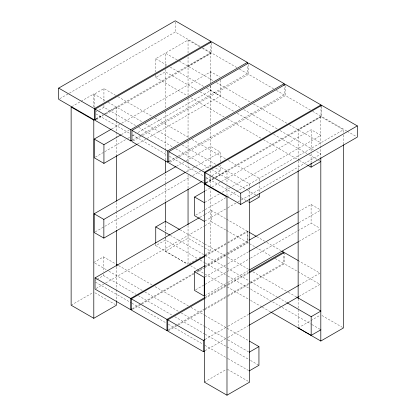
<?xml version="1.0" encoding="UTF-8"?>
<svg xmlns="http://www.w3.org/2000/svg" width="416" height="416" viewBox="0 0 416 416"><rect width="100%" height="100%" fill="white"/><g stroke="black" fill="none" stroke-linecap="round" stroke-linejoin="round"><path stroke-width="0.31" stroke-dasharray="2.08 1.56" d="M59.81 98.675L68.78 93.496M69.342 93.174L175.266 32.016L200.314 46.478M71.682 106.72L80.527 101.613M81.078 101.296L93.798 93.954L106.002 101M115.716 95.394L103.932 88.587L94.219 94.198L94.219 107.734M155.662 72.259L155.662 58.724L188.048 40.024L199.654 46.727M95.836 111.956L96.918 111.337M99.076 110.089L103.932 107.286L135.918 125.752M155.662 74.838L155.662 77.418L165.376 71.807L197.361 90.277M96.008 118.851L103.194 114.702M103.745 114.384L116.464 107.042L116.464 131.732M95.992 118.919L102.721 115.034M104.962 113.74L210.886 52.582L210.886 43.857M188.048 66.201L210.714 53.113L210.714 83.002M96.242 119.709L103.527 115.502M105.768 114.208L211.697 53.05L236.74 67.512M111.592 129.038L121.118 123.536M121.68 123.214L210.792 71.76L219.97 77.059M121.306 134.644L129.152 130.114M95.337 157.118L127.286 138.674M127.847 138.346L130.088 137.051M132.33 135.762L135.694 133.817M137.935 132.522L210.792 90.459L220.506 96.065L220.506 79.95M132.423 139.948L140.832 135.096M141.393 134.774L247.317 73.616L247.317 64.891M133.078 140.972L142.043 135.798M142.605 135.47L248.534 74.318L273.577 88.774M137.561 143.957L146.526 138.778M147.087 138.455L220.506 96.065M169.26 161.216L177.663 156.364M178.225 156.036L284.154 94.879L284.154 86.159M169.91 162.24L178.88 157.061M179.442 156.738L285.366 95.581L310.414 110.042M176.524 166.234L185.489 161.054M186.051 160.732L210.714 146.494L220.428 152.105L220.428 161.772M186.238 171.839L195.208 166.665M195.764 166.343L220.428 152.105M95.259 231.847L104.224 226.668M104.785 226.346L190.538 176.836M192.78 175.547L201.744 170.368M202.306 170.045L210.714 165.188L212.872 166.436M202.493 181.152L203.611 180.508M205.858 179.213L211.458 175.978M212.02 175.651L220.428 170.799L220.428 164.996M206.092 182.484L214.5 177.627M215.062 177.304L320.986 116.147L320.986 106.179M205.977 182.978L213.715 178.511M215.925 177.232L226.985 170.851L226.985 183.846M343.481 132.366L343.481 129.766L320.814 116.678L298.142 129.766L298.142 160.306M205.67 183.534L213.517 179.005M215.758 177.71L321.688 116.553L346.736 131.014M205.249 190.876L209.737 188.287M211.978 186.992L220.943 181.813M221.504 181.49L311.178 129.719L320.892 135.33L231.78 186.779M93.798 262.48L103.511 256.87L115.294 263.671M204.875 202.306L219.45 193.898M222.253 192.275L231.218 187.101M195.723 215.072L225.987 197.6M226.985 197.023L343.481 129.766M199.846 217.376L204.334 214.791M204.89 214.464L211.619 210.584L226.091 218.936M95.415 280.238L96.496 279.614M97.032 279.302L103.511 275.564L136.058 294.356M155.745 243.698L155.745 245.632L165.459 240.027L197.444 258.492M204.875 221.005L227.297 208.062M227.854 207.74L237.385 202.238M237.947 201.911L240.744 200.294M241.306 199.971L320.892 154.024L315.494 150.909M96.164 288.46L105.128 283.28M105.69 282.958L204.334 226.008M204.89 225.685L211.619 221.801L226.091 230.157M71.131 305.219L93.241 292.448M165.376 238.295L165.376 251.29L188.048 238.202L210.714 251.29L210.714 188.911M189.15 263.739L196.893 259.272M199.103 257.993L201.313 256.719M204.63 254.8L210.714 251.29M205.202 255.419L227.063 242.798M227.62 242.476L247.239 231.15L247.239 242.367L227.62 253.692M205.306 256.126L227.167 243.506M227.724 243.183L247.905 231.53L249.018 232.175M204.61 265.933L248.888 240.37M298.766 211.567L311.095 204.448L319.732 209.435M132.345 308.698L140.748 303.846M141.31 303.524L193.996 273.104M197.356 271.164L202.4 268.252M204.641 266.958L227.063 254.015M132.449 309.405L141.414 304.231M141.976 303.904L194.1 273.811M196.903 272.194L204.188 267.987M204.745 267.665L227.167 254.722M227.724 254.4L247.905 242.752L249.018 243.391M204.797 277.04L227.214 264.098M227.776 263.775L249.075 251.477M298.953 222.68L319.691 210.709M195.645 289.806L250.006 258.419M250.567 258.092L311.095 223.148L319.732 228.134M204.797 295.734L227.214 282.792M227.776 282.469L249.075 270.171M298.953 241.374L319.691 229.403M205.057 297.398L227.479 284.456M228.036 284.133L249.335 271.835M204.745 298.511L227.167 285.568M227.724 285.246L249.023 272.948M168.631 329.649L177.034 324.797M177.596 324.47L204.5 308.937M205.057 308.615L227.479 295.672M228.036 295.35L283.525 263.312L283.525 254.592M168.319 330.762L177.845 325.26M178.407 324.938L204.188 310.055M204.745 309.733L227.167 296.785M227.724 296.462L250.146 283.52M250.702 283.197L284.331 263.78L319.951 284.346L299.218 296.322M205.057 339.461L227.479 326.518M228.036 326.196L249.335 313.903M299.218 285.1L319.951 273.13L298.802 260.92M205.057 350.683L227.479 337.74M228.036 337.412L249.335 325.12M204.318 382.112L226.434 369.346M298.142 327.943L310.305 320.918M310.861 320.601L319.706 315.494M202.54 47.762L210.886 52.582M239.528 69.118L247.317 73.616M276.359 90.381L284.154 94.879M312.64 111.327L320.986 116.147M347.292 131.336L356.195 136.474M202.42 48.324L210.714 53.113M177.159 59.914L165.376 53.113L165.376 66.758M179.405 61.214L213.637 80.974M216.44 82.597L250.11 102.034M253.474 103.974L287.144 123.417M289.39 124.712L320.814 142.854M313.336 149.661L311.178 148.413L311.178 129.719M155.662 58.724L167.445 65.525M170.253 67.142L203.918 86.585M206.726 88.202L240.396 107.64M243.76 109.585L277.43 129.022M280.233 130.645L311.095 148.46L311.095 151.039M200.169 91.894L233.834 111.332M237.203 113.277L270.873 132.714M273.676 134.337L308.469 154.419M309.026 154.747L320.814 161.548M155.662 77.418L187.086 95.56M191.017 97.828L224.12 116.943M227.49 118.888L261.154 138.325M263.401 139.62L298.75 160.03M299.312 160.352L307.169 164.887M117.962 96.689L152.188 116.449M154.996 118.071L188.661 137.509M192.031 139.454L225.701 158.891M228.504 160.508L259.366 178.329L259.366 181.553M108.248 102.294L142.475 122.06M145.283 123.677L178.948 143.114M182.317 145.059L215.982 164.497M218.228 165.792L249.652 183.934L249.652 198.229M215.571 167.996L220.428 170.799M138.72 127.369L172.39 146.806M175.755 148.751L209.425 168.189M211.671 169.484L247.021 189.894M247.582 190.221L259.366 197.023M95.898 113.864L130.13 133.624M132.376 134.924L167.164 155.007M169.411 156.307L203.637 176.067M205.884 177.362L240.672 197.449M241.233 197.772L246.844 201.011M247.406 201.339L249.09 202.306M226.647 219.258L247.239 231.15M256.807 236.673L264.602 241.171M266.828 242.455L280.738 250.489M226.647 230.474L247.239 242.367M249.574 243.714L255.138 246.927M255.694 247.25L271.279 256.246M275.174 258.497L283.525 263.312M180.05 229.752L204.178 243.682M204.74 244.01L227.183 256.968M227.744 257.291L249.07 269.599M252.996 271.866L287.784 291.954M288.345 292.276L296.202 296.816M321.916 315.494L342.924 327.621M170.331 235.362L204.563 255.122M205.124 255.45L250.016 281.367M250.578 281.689L278.07 297.565M278.632 297.887L286.489 302.422M200.247 260.114L204.178 262.382M204.74 262.704L227.183 275.662M227.744 275.985L250.188 288.943M250.749 289.271L270.39 300.607M272.636 301.902L281.611 307.086M282.173 307.414L311.355 324.256M311.917 324.584L320.892 329.763M155.745 245.632L187.73 264.103M190.533 265.72L197.829 269.932M198.39 270.254L204.563 273.822M205.124 274.144L250.016 300.061M250.578 300.383L261.799 306.862M262.361 307.19L270.213 311.724M165.376 251.29L187.491 264.056M118.664 265.616L152.329 285.054M155.137 286.676L188.24 305.786M191.048 307.408L204.516 315.182M205.078 315.505L248.846 340.777M94.921 263.125L108.384 270.899M108.945 271.227L142.615 290.664M144.862 291.959L178.526 311.397M181.334 313.019L204.339 326.3M204.901 326.622L227.344 339.581M227.906 339.908L248.669 351.894M138.299 295.651L171.969 315.089M174.777 316.711L204.516 333.882M205.078 334.204L249.969 360.121M250.526 360.443L258.944 365.305M95.477 282.147L131.394 302.879M131.955 303.202L166.182 322.967M168.428 324.262L202.654 344.022M204.901 345.322L227.344 358.28M227.906 358.602L248.669 370.588M94.9 292.77L115.357 304.58M227.536 369.346L249.101 381.794M343.481 134.966L343.481 144.061M321.688 106.579L321.688 116.553M320.814 116.678L320.814 157.149M311.095 153.618L311.095 162.646M311.095 204.448L311.095 223.148M298.142 160.956L298.142 170.05M298.142 298.704L298.142 327.293M285.366 85.613L285.366 95.581M284.331 252.564L284.331 263.78M259.366 182.198L259.366 193.154M248.534 64.345L248.534 74.318M247.905 231.53L247.905 242.752M226.985 186.446L226.985 195.541M211.697 43.077L211.697 53.05M211.619 210.584L211.619 221.801M210.792 71.76L210.792 82.722M210.792 85.946L210.792 90.459M210.714 85.602L210.714 124.587M210.714 128.487L210.714 167.471M210.714 170.721L210.714 174.616M210.714 177.216L210.714 186.316M188.048 40.024L188.048 53.669M188.048 56.919L188.048 95.904M188.048 98.504L188.048 137.675M188.048 141.388L188.048 161.715M188.048 162.183L188.048 172.76M188.048 175.178L188.048 189.004M188.048 225.389L188.048 264.378M175.266 22.048L175.266 32.016M165.459 221.328L165.459 231.644M165.459 232.289L165.459 236.158M165.459 236.803L165.459 240.027M165.376 69.358L165.376 108.342M165.376 111.592L165.376 149.926M165.376 150.576L165.376 160.321M165.376 173.966L165.376 183.716M165.376 184.366L165.376 201.261M165.376 222.7L165.376 231.145M165.376 233.745L165.376 237.645M116.464 132.382L116.464 155.771M116.464 202.556L116.464 211M116.464 211.65L116.464 229.845M116.464 266.88L116.464 288.974M116.464 289.624L116.464 300.019M103.932 88.587L103.932 102.128M103.932 105.352L103.932 107.286M103.511 256.87L103.511 271.695M103.511 274.274L103.511 275.564M93.798 93.954L93.798 107.598"/><path stroke-width="0.62" d="M95.43 119.241L94.312 119.886L58.692 99.32L58.692 88.104L175.266 20.8L210.886 41.366L210.886 42.614M58.692 88.104L94.312 108.67L210.886 41.366M131.862 140.275L130.744 140.92L95.124 120.354L95.124 109.138L211.697 41.834L247.317 62.4L247.317 63.643M116.464 300.669L116.464 305.219L93.798 318.302L71.131 305.219L71.131 107.042L93.798 120.125L95.456 119.168M136.999 144.279L103.932 163.374L94.219 157.763L94.219 139.069L111.03 129.36M94.219 139.069L103.932 144.674L120.744 134.966M95.124 109.138L130.744 129.704L247.317 62.4M169.26 161.216L167.575 162.188L131.955 141.622L131.955 130.406L248.534 63.097L284.154 83.663L284.154 85.535M131.955 130.406L167.575 150.966L284.154 83.663M205.53 182.806L204.412 183.451L168.792 162.885L168.792 151.668L285.366 84.365L320.986 104.931L320.986 106.179M201.932 181.475L103.849 238.103L94.136 232.492L94.136 213.798L175.963 166.556M94.136 213.798L103.849 219.409L185.12 172.489M168.792 151.668L204.412 172.234L320.986 104.931M205.114 172.64L321.688 105.336L357.308 125.902L357.308 137.119L240.734 204.422L205.114 183.856L205.114 172.64L240.734 193.206L357.308 125.902M249.652 198.765L249.652 382.112L226.985 395.2L204.318 382.112L204.318 183.934L205.421 183.3M204.318 221.328L194.6 215.717L194.6 197.023L204.693 191.199M155.745 243.053L155.745 226.938L165.459 221.328L179.488 229.429M131.784 309.02L130.66 309.67L95.04 289.104L95.04 277.888L199.29 217.703M249.652 202.634L259.366 197.023L259.366 193.799M307.731 165.214L311.095 167.159L320.814 161.548M95.04 277.888L130.66 298.454L204.641 255.741M168.069 329.971L166.946 330.621L131.326 310.055L131.326 298.839L204.188 256.771M194.522 271.757L204.235 277.363L204.235 296.062L194.522 290.451L194.522 271.757L204.61 265.933M249.444 240.042L298.204 211.895M249.631 251.155L298.392 223.002M249.631 269.849L298.392 241.696M131.326 298.839L166.946 319.4L204.5 297.721M249.335 271.835L283.525 252.096L283.525 253.344M204.5 351.005L203.377 351.65L167.757 331.084L167.757 319.868L204.188 298.839M249.584 272.626L284.331 252.564L298.246 260.598M167.757 319.868L203.377 340.434L204.5 339.789M249.335 313.903L298.657 285.428M249.335 325.12L298.657 296.644M249.231 352.217L258.944 346.606L258.944 365.305L249.231 370.911M287.05 302.749L311.178 316.68L320.892 311.069L296.764 297.138M270.774 312.047L311.178 335.374L320.892 329.763M298.142 327.943L320.814 341.032L343.481 327.943L343.481 144.711M204.318 183.934L226.985 197.023L226.985 395.2M194.6 197.023L204.318 202.634M249.574 232.497L256.251 236.35M281.856 251.134L283.525 252.096M155.745 226.938L169.77 235.04M116.418 264.321L118.102 265.294M249.408 341.099L258.944 346.606M320.814 157.68L320.814 341.032M311.178 316.68L311.178 335.374M311.095 163.29L311.095 167.159M298.142 170.7L298.142 298.704M240.734 193.206L240.734 204.422M204.412 172.234L204.412 183.451M203.377 340.434L203.377 351.65M188.048 189.004L188.048 224.744M167.575 150.966L167.575 162.188M166.946 319.4L166.946 330.621M165.376 160.971L165.376 172.671M165.376 201.911L165.376 222.05M130.744 129.704L130.744 140.92M130.66 298.454L130.66 309.67M116.464 155.771L116.464 201.256M116.464 230.495L116.464 266.23M103.932 144.674L103.932 163.374M103.849 219.409L103.849 238.103M94.312 108.67L94.312 119.886M93.798 120.125L93.798 318.302"/></g></svg>
